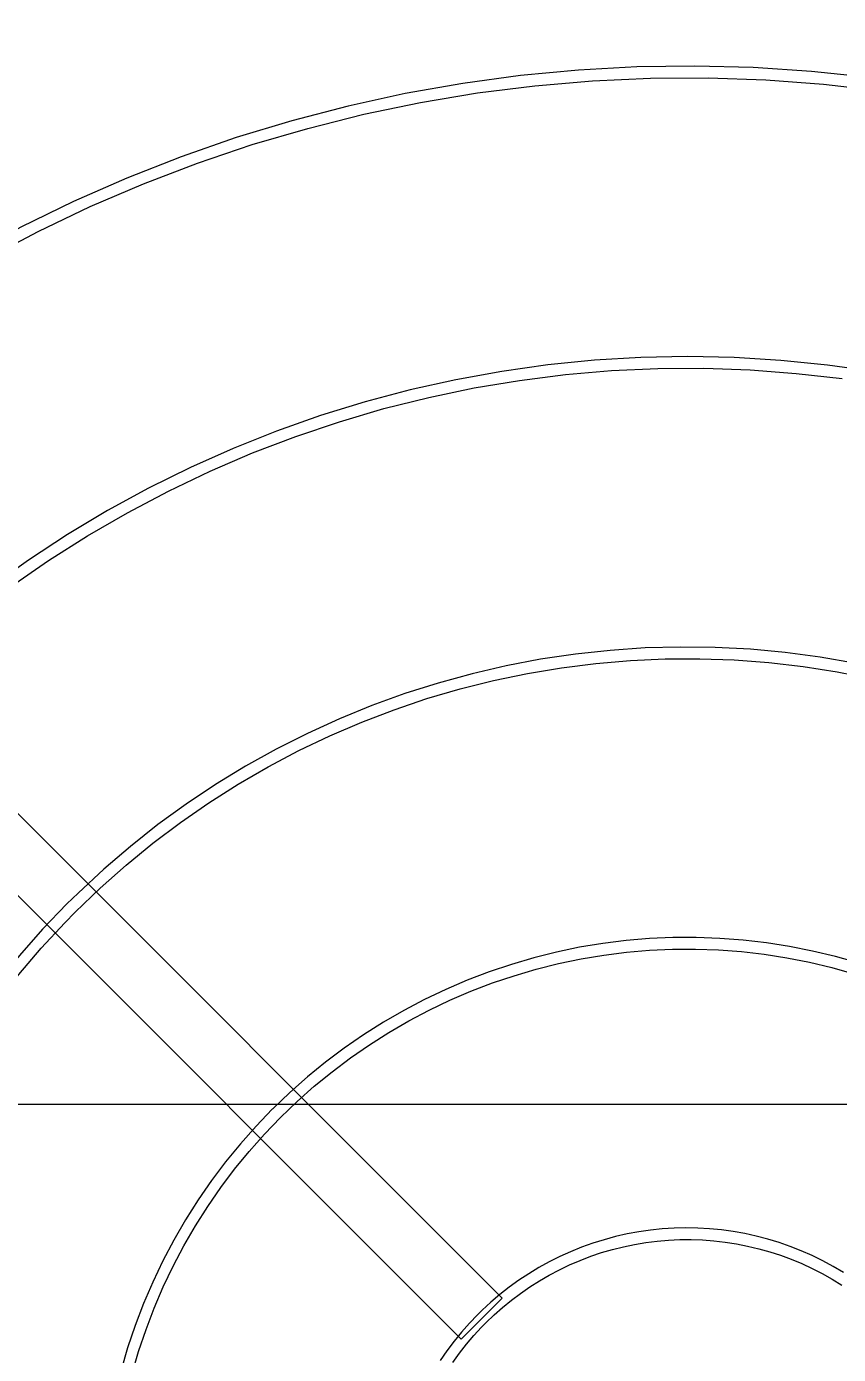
# Model space of a CAD drawing. Header units: millimetres. Extents: x -22227 to 20164, y 15335 to 61747.
# Drawn here: x -7932.1 to -7792.3, y 59476.1 to 59704.7 of the extents above; entities that cross this region are included whole.
import ezdxf

# ---------------------------------------------------------------- set-up
doc = ezdxf.new("R2010")
doc.units = ezdxf.units.MM
for name, color, linetype, lineweight in [('A-ANNO-DIMS', 7, 'Continuous', 9), ('A-ANNO-DIMS-170', 7, 'Continuous', 9), ('A-DETL-THIN', 7, 'Continuous', 9), ('M-EQPM', 7, 'Continuous', 5)]:
    doc.layers.add(name, color=color, linetype=linetype, lineweight=lineweight)
doc.styles.add('Arial_2', font='arial.ttf', dxfattribs={"width": 0.8, "height": 340})
doc.dimstyles.new('AK_DIM_2_0_Arial', dxfattribs={"dimscale": 304.8, "dimtxt": 346.888196, "dimasz": 0.278871, "dimexe": 0.557743, "dimexo": 0.557743, "dimgap": 0.055774, "dimtad": 1, "dimdec": 0, "dimzin": 0, "dimdsep": 46, "dimtxsty": 'Arial_2', "dimblk1": 'OBLIQUE', "dimblk2": 'OBLIQUE', "dimsah": 1, "dimcen": 0.09, "dimadec": 0, "dimazin": 0, "dimtfac": 1, "dimtdec": 4, "dimtix": 1, "dimtmove": 0, "dimatfit": 3, "dimfxl": 1, "dimtvp": 1, "dimtolj": 1, "dimtzin": 0, "dimarcsym": 2})

# ---------------------------------------------------------------- blocks, each defined once
blk = doc.blocks.new('DanNong_VRV_1 QUẠT - OD-A-12_1-2147179-MẶT BẰNG BỐ TRÍ THIẾT BỊ')
at = {"layer": 'M-EQPM'}
for p, q in [((-171.65, 419.45), (20.68, 227.11)), ((20.68, 227.11), (-168.82, 416.62)), ((13.61, 220.04), (-178.72, 412.38)), ((-175.9, 409.55), (13.61, 220.04)), ((20.68, 227.11), (13.61, 220.04)), ((20.68, 227.11), (13.61, 220.04))]:
    blk.add_line(p, q, dxfattribs=at)
at = {"layer": 'M-EQPM', "flags": 128}
for points in [[(83.91, 437.25), (73.93, 438.31), (63.91, 438.96), (53.87, 439.22), (43.84, 439.07), (33.81, 438.53), (23.82, 437.58), (13.87, 436.23), (3.98, 434.49), (-5.83, 432.35), (-15.54, 429.82), (-25.15, 426.91), (-34.63, 423.61), (-43.98, 419.94), (-53.17, 415.9), (-62.19, 411.49), (-71.02, 406.72), (-79.66, 401.61), (-88.09, 396.15), (-96.29, 390.37), (-104.26, 384.25), (-111.97, 377.83), (-119.42, 371.1), (-124.98, 365.71)], [(-123.57, 364.29), (-116.39, 371.19), (-108.94, 377.8), (-101.23, 384.1), (-93.27, 390.09), (-85.08, 395.76), (-76.67, 401.1), (-68.05, 406.09), (-59.25, 410.74), (-50.26, 415.03), (-41.11, 418.96), (-31.8, 422.52), (-22.37, 425.7), (-12.81, 428.5), (-3.15, 430.92), (6.6, 432.96), (16.42, 434.6), (26.3, 435.84), (36.23, 436.69), (46.18, 437.14), (56.14, 437.2), (66.09, 436.85), (76.02, 436.11), (85.91, 434.97)], [(84.63, 386.64), (76.67, 387.76), (68.67, 388.57), (60.64, 389.06), (52.6, 389.22), (44.57, 389.07), (36.54, 388.59), (28.54, 387.79), (20.58, 386.67), (12.67, 385.24), (4.82, 383.49), (-2.95, 381.42), (-10.63, 379.05), (-18.21, 376.37), (-25.68, 373.4), (-33.02, 370.12), (-40.22, 366.56), (-47.28, 362.71), (-54.18, 358.58), (-60.91, 354.17), (-67.45, 349.51)], [(-88.21, 328.94), (-82.47, 334.45), (-76.52, 339.73), (-70.36, 344.77), (-64, 349.56), (-57.45, 354.09), (-50.73, 358.35), (-43.85, 362.34), (-36.81, 366.06), (-29.62, 369.49), (-22.31, 372.63), (-14.88, 375.47), (-7.33, 378.01), (0.3, 380.26), (8.02, 382.19), (15.82, 383.81), (23.67, 385.12), (31.56, 386.12), (39.5, 386.8), (47.45, 387.16), (55.41, 387.2), (63.36, 386.93), (71.3, 386.33), (79.2, 385.42)], [(81.36, 336.44), (75.41, 337.48), (69.42, 338.27), (63.4, 338.83), (57.37, 339.14), (51.33, 339.22), (45.3, 339.05), (39.27, 338.64), (33.27, 337.99), (27.29, 337.1), (21.36, 335.98), (15.48, 334.61), (9.65, 333.02), (3.9, 331.19), (-1.78, 329.13), (-7.37, 326.84), (-12.87, 324.34), (-18.26, 321.62), (-23.54, 318.68), (-28.69, 315.53), (-33.72, 312.19), (-38.61, 308.64), (-43.35, 304.9), (-47.94, 300.97), (-52.37, 296.87), (-54.27, 295)], [(-52.86, 293.58), (-48.56, 297.71), (-44.1, 301.66), (-39.49, 305.44), (-34.73, 309.02), (-29.83, 312.41), (-24.8, 315.61), (-19.64, 318.59), (-14.37, 321.38), (-8.99, 323.94), (-3.51, 326.29), (2.05, 328.42), (7.7, 330.33), (13.42, 332.01), (19.2, 333.45), (25.03, 334.67), (30.91, 335.65), (36.82, 336.4), (42.76, 336.9), (48.72, 337.17), (54.68, 337.21), (60.63, 337), (66.57, 336.56), (72.5, 335.87), (78.38, 334.96), (84.23, 333.8)], [(-54.27, 295), (-58.46, 290.64), (-62.46, 286.12), (-66.29, 281.45), (-69.92, 276.62), (-73.36, 271.65), (-76.59, 266.56), (-79.62, 261.33), (-82.44, 255.99), (-85.04, 250.54), (-87.42, 244.99), (-89.58, 239.35), (-91.51, 233.62), (-93.21, 227.83), (-94.68, 221.97), (-95.91, 216.06)], [(-94.4, 213.16), (-93.28, 219.02), (-91.94, 224.82), (-90.36, 230.57), (-88.55, 236.25), (-86.52, 241.85), (-84.26, 247.36), (-81.79, 252.79), (-79.1, 258.1), (-76.2, 263.31), (-73.09, 268.4), (-69.78, 273.36), (-66.28, 278.18), (-62.59, 282.86), (-58.71, 287.38), (-54.66, 291.75), (-52.86, 293.58)], [(81.95, 284.83), (78.06, 285.93), (74.13, 286.88), (70.17, 287.66), (66.18, 288.29), (62.17, 288.76), (58.14, 289.06), (54.1, 289.21), (50.06, 289.19), (46.03, 289.01), (42, 288.68), (37.99, 288.18), (34.01, 287.52), (30.05, 286.7), (26.13, 285.72), (22.25, 284.59), (18.43, 283.3), (14.65, 281.86), (10.94, 280.27), (7.29, 278.54), (3.71, 276.66), (0.22, 274.64), (-3.2, 272.48), (-6.52, 270.18), (-9.75, 267.76), (-12.88, 265.2), (-15.91, 262.53), (-18.83, 259.73), (-18.92, 259.64)], [(-17.5, 258.23), (-14.65, 260.97), (-11.69, 263.6), (-8.62, 266.1), (-5.46, 268.48), (-2.2, 270.74), (1.14, 272.86), (4.57, 274.85), (8.07, 276.69), (11.64, 278.4), (15.28, 279.96), (18.98, 281.38), (22.73, 282.64), (26.53, 283.76), (30.37, 284.72), (34.25, 285.53), (38.16, 286.18), (42.08, 286.67), (46.03, 287.01), (49.99, 287.19), (53.95, 287.21), (57.9, 287.07), (61.85, 286.78), (65.79, 286.33), (69.7, 285.72), (73.58, 284.95), (77.43, 284.03), (81.25, 282.96)], [(-18.92, 259.64), (-21.72, 256.73), (-24.4, 253.7), (-26.95, 250.58), (-29.38, 247.35), (-31.68, 244.03), (-33.85, 240.62), (-35.87, 237.12), (-37.76, 233.55), (-39.5, 229.9), (-41.09, 226.19), (-42.54, 222.42), (-43.83, 218.59), (-44.96, 214.71)], [(-43.04, 214.16), (-41.93, 217.96), (-40.66, 221.72), (-39.25, 225.41), (-37.69, 229.05), (-35.98, 232.63), (-34.14, 236.13), (-32.15, 239.56), (-30.03, 242.9), (-27.78, 246.16), (-25.4, 249.32), (-22.89, 252.39), (-20.27, 255.35), (-17.52, 258.21), (-17.5, 258.23)], [(79.43, 231.54), (77.67, 232.58), (75.88, 233.55), (74.05, 234.45), (72.18, 235.27), (70.28, 236.02), (68.36, 236.69), (66.41, 237.29), (64.43, 237.81), (62.44, 238.24), (60.43, 238.6), (58.41, 238.88), (56.38, 239.07), (54.35, 239.19), (52.31, 239.22), (50.27, 239.17), (48.23, 239.04), (46.2, 238.83), (44.18, 238.54), (42.18, 238.17), (40.19, 237.71), (38.22, 237.18), (36.27, 236.57), (34.35, 235.88), (32.46, 235.12), (30.6, 234.28), (28.78, 233.37), (26.99, 232.38), (25.25, 231.33), (23.54, 230.2), (21.89, 229.01), (20.28, 227.76), (18.73, 226.44), (17.22, 225.06), (16.44, 224.28)], [(17.85, 222.87), (19.27, 224.23), (20.73, 225.53), (22.25, 226.77), (23.81, 227.95), (25.43, 229.06), (27.08, 230.11), (28.78, 231.1), (30.51, 232.01), (32.28, 232.86), (34.08, 233.63), (35.91, 234.33), (37.77, 234.96), (39.65, 235.51), (41.55, 235.98), (43.47, 236.38), (45.4, 236.71), (47.35, 236.95), (49.3, 237.12), (51.26, 237.21), (53.22, 237.22), (55.17, 237.15), (57.13, 237), (59.08, 236.78), (61.01, 236.48), (62.93, 236.1), (64.84, 235.64), (66.73, 235.11), (68.59, 234.51), (70.43, 233.82), (72.24, 233.07), (74.02, 232.25), (75.76, 231.35), (77.47, 230.39), (79.13, 229.35)], [(16.44, 224.28), (15.02, 222.81), (13.67, 221.29), (12.38, 219.71), (11.15, 218.08), (9.99, 216.4)], [(12.16, 216.04), (13.31, 217.63), (14.52, 219.18), (15.78, 220.67), (17.11, 222.11), (17.85, 222.87)]]:
    blk.add_lwpolyline(points, dxfattribs=at)
blk = doc.blocks.new('DanNong_VRV_1 QUẠT - OD-A-12_1-V175-MẶT BẰNG BỐ TRÍ THIẾT BỊ')
at = {"layer": 'A-DETL-THIN'}
blk.add_line((-18.83, 259.73), (-18.92, 259.64), dxfattribs=at)
at = {"layer": 'M-EQPM'}
for p, q in [((-171.65, 419.45), (20.68, 227.11)), ((-171.65, 419.45), (20.68, 227.11)), ((20.68, 227.11), (-168.82, 416.62)), ((20.68, 227.11), (-168.82, 416.62)), ((13.61, 220.04), (-178.72, 412.38)), ((13.61, 220.04), (-178.72, 412.38)), ((-175.9, 409.55), (13.61, 220.04)), ((-175.9, 409.55), (13.61, 220.04)), ((20.68, 227.11), (13.61, 220.04)), ((20.68, 227.11), (13.61, 220.04)), ((20.68, 227.11), (13.61, 220.04)), ((20.68, 227.11), (13.61, 220.04))]:
    blk.add_line(p, q, dxfattribs=at)
at = {"layer": 'M-EQPM', "flags": 128}
for points in [[(83.91, 437.25), (73.93, 438.31), (63.91, 438.96), (53.87, 439.22), (43.84, 439.07), (33.81, 438.53), (23.82, 437.58), (13.87, 436.23), (3.98, 434.49), (-5.83, 432.35), (-15.54, 429.82), (-25.15, 426.91), (-34.63, 423.61), (-43.98, 419.94), (-53.17, 415.9), (-62.19, 411.49), (-71.02, 406.72), (-79.66, 401.61), (-88.09, 396.15), (-96.29, 390.37), (-104.26, 384.25), (-111.97, 377.83), (-119.42, 371.1), (-124.98, 365.71)], [(83.91, 437.25), (73.93, 438.31), (63.91, 438.96), (53.87, 439.22), (43.84, 439.07), (33.81, 438.53), (23.82, 437.58), (13.87, 436.23), (3.98, 434.49), (-5.83, 432.35), (-15.54, 429.82), (-25.15, 426.91), (-34.63, 423.61), (-43.98, 419.94), (-53.17, 415.9), (-62.19, 411.49), (-71.02, 406.72), (-79.66, 401.61), (-88.09, 396.15), (-96.29, 390.37), (-104.26, 384.25), (-111.97, 377.83), (-119.42, 371.1), (-124.98, 365.71)], [(-123.57, 364.29), (-116.39, 371.19), (-108.94, 377.8), (-101.23, 384.1), (-93.27, 390.09), (-85.08, 395.76), (-76.67, 401.1), (-68.05, 406.09), (-59.25, 410.74), (-50.26, 415.03), (-41.11, 418.96), (-31.8, 422.52), (-22.37, 425.7), (-12.81, 428.5), (-3.15, 430.92), (6.6, 432.96), (16.42, 434.6), (26.3, 435.84), (36.23, 436.69), (46.18, 437.14), (56.14, 437.2), (66.09, 436.85), (76.02, 436.11), (85.91, 434.97)], [(-123.57, 364.29), (-116.39, 371.19), (-108.94, 377.8), (-101.23, 384.1), (-93.27, 390.09), (-85.08, 395.76), (-76.67, 401.1), (-68.05, 406.09), (-59.25, 410.74), (-50.26, 415.03), (-41.11, 418.96), (-31.8, 422.52), (-22.37, 425.7), (-12.81, 428.5), (-3.15, 430.92), (6.6, 432.96), (16.42, 434.6), (26.3, 435.84), (36.23, 436.69), (46.18, 437.14), (56.14, 437.2), (66.09, 436.85), (76.02, 436.11), (85.91, 434.97)], [(84.63, 386.64), (76.67, 387.76), (68.67, 388.57), (60.64, 389.06), (52.6, 389.22), (44.57, 389.07), (36.54, 388.59), (28.54, 387.79), (20.58, 386.67), (12.67, 385.24), (4.82, 383.49), (-2.95, 381.42), (-10.63, 379.05), (-18.21, 376.37), (-25.68, 373.4), (-33.02, 370.12), (-40.22, 366.56), (-47.28, 362.71), (-54.18, 358.58), (-60.91, 354.17), (-67.45, 349.51)], [(84.63, 386.64), (76.67, 387.76), (68.67, 388.57), (60.64, 389.06), (52.6, 389.22), (44.57, 389.07), (36.54, 388.59), (28.54, 387.79), (20.58, 386.67), (12.67, 385.24), (4.82, 383.49), (-2.95, 381.42), (-10.63, 379.05), (-18.21, 376.37), (-25.68, 373.4), (-33.02, 370.12), (-40.22, 366.56), (-47.28, 362.71), (-54.18, 358.58), (-60.91, 354.17), (-67.45, 349.51)], [(-88.21, 328.94), (-82.47, 334.45), (-76.52, 339.73), (-70.36, 344.77), (-64, 349.56), (-57.45, 354.09), (-50.73, 358.35), (-43.85, 362.34), (-36.81, 366.06), (-29.62, 369.49), (-22.31, 372.63), (-14.88, 375.47), (-7.33, 378.01), (0.3, 380.26), (8.02, 382.19), (15.82, 383.81), (23.67, 385.12), (31.56, 386.12), (39.5, 386.8), (47.45, 387.16), (55.41, 387.2), (63.36, 386.93), (71.3, 386.33), (79.2, 385.42)], [(-88.21, 328.94), (-82.47, 334.45), (-76.52, 339.73), (-70.36, 344.77), (-64, 349.56), (-57.45, 354.09), (-50.73, 358.35), (-43.85, 362.34), (-36.81, 366.06), (-29.62, 369.49), (-22.31, 372.63), (-14.88, 375.47), (-7.33, 378.01), (0.3, 380.26), (8.02, 382.19), (15.82, 383.81), (23.67, 385.12), (31.56, 386.12), (39.5, 386.8), (47.45, 387.16), (55.41, 387.2), (63.36, 386.93), (71.3, 386.33), (79.2, 385.42)], [(81.36, 336.44), (75.41, 337.48), (69.42, 338.27), (63.4, 338.83), (57.37, 339.14), (51.33, 339.22), (45.3, 339.05), (39.27, 338.64), (33.27, 337.99), (27.29, 337.1), (21.36, 335.98), (15.48, 334.61), (9.65, 333.02), (3.9, 331.19), (-1.78, 329.13), (-7.37, 326.84), (-12.87, 324.34), (-18.26, 321.62), (-23.54, 318.68), (-28.69, 315.53), (-33.72, 312.19), (-38.61, 308.64), (-43.35, 304.9), (-47.94, 300.97), (-52.37, 296.87), (-54.27, 295)], [(81.36, 336.44), (75.41, 337.48), (69.42, 338.27), (63.4, 338.83), (57.37, 339.14), (51.33, 339.22), (45.3, 339.05), (39.27, 338.64), (33.27, 337.99), (27.29, 337.1), (21.36, 335.98), (15.48, 334.61), (9.65, 333.02), (3.9, 331.19), (-1.78, 329.13), (-7.37, 326.84), (-12.87, 324.34), (-18.26, 321.62), (-23.54, 318.68), (-28.69, 315.53), (-33.72, 312.19), (-38.61, 308.64), (-43.35, 304.9), (-47.94, 300.97), (-52.37, 296.87), (-54.27, 295)], [(-52.86, 293.58), (-48.56, 297.71), (-44.1, 301.66), (-39.49, 305.44), (-34.73, 309.02), (-29.83, 312.41), (-24.8, 315.61), (-19.64, 318.59), (-14.37, 321.38), (-8.99, 323.94), (-3.51, 326.29), (2.05, 328.42), (7.7, 330.33), (13.42, 332.01), (19.2, 333.45), (25.03, 334.67), (30.91, 335.65), (36.82, 336.4), (42.76, 336.9), (48.72, 337.17), (54.68, 337.21), (60.63, 337), (66.57, 336.56), (72.5, 335.87), (78.38, 334.96), (84.23, 333.8)], [(-52.86, 293.58), (-48.56, 297.71), (-44.1, 301.66), (-39.49, 305.44), (-34.73, 309.02), (-29.83, 312.41), (-24.8, 315.61), (-19.64, 318.59), (-14.37, 321.38), (-8.99, 323.94), (-3.51, 326.29), (2.05, 328.42), (7.7, 330.33), (13.42, 332.01), (19.2, 333.45), (25.03, 334.67), (30.91, 335.65), (36.82, 336.4), (42.76, 336.9), (48.72, 337.17), (54.68, 337.21), (60.63, 337), (66.57, 336.56), (72.5, 335.87), (78.38, 334.96), (84.23, 333.8)], [(-54.27, 295), (-58.46, 290.64), (-62.46, 286.12), (-66.29, 281.45), (-69.92, 276.62), (-73.36, 271.65), (-76.59, 266.56), (-79.62, 261.33), (-82.44, 255.99), (-85.04, 250.54), (-87.42, 244.99), (-89.58, 239.35), (-91.51, 233.62), (-93.21, 227.83), (-94.68, 221.97), (-95.91, 216.06)], [(-54.27, 295), (-58.46, 290.64), (-62.46, 286.12), (-66.29, 281.45), (-69.92, 276.62), (-73.36, 271.65), (-76.59, 266.56), (-79.62, 261.33), (-82.44, 255.99), (-85.04, 250.54), (-87.42, 244.99), (-89.58, 239.35), (-91.51, 233.62), (-93.21, 227.83), (-94.68, 221.97), (-95.91, 216.06)], [(-94.4, 213.16), (-93.28, 219.02), (-91.94, 224.82), (-90.36, 230.57), (-88.55, 236.25), (-86.52, 241.85), (-84.26, 247.36), (-81.79, 252.79), (-79.1, 258.1), (-76.2, 263.31), (-73.09, 268.4), (-69.78, 273.36), (-66.28, 278.18), (-62.59, 282.86), (-58.71, 287.38), (-54.66, 291.75), (-52.86, 293.58)], [(-94.4, 213.16), (-93.28, 219.02), (-91.94, 224.82), (-90.36, 230.57), (-88.55, 236.25), (-86.52, 241.85), (-84.26, 247.36), (-81.79, 252.79), (-79.1, 258.1), (-76.2, 263.31), (-73.09, 268.4), (-69.78, 273.36), (-66.28, 278.18), (-62.59, 282.86), (-58.71, 287.38), (-54.66, 291.75), (-52.86, 293.58)], [(81.95, 284.83), (78.06, 285.93), (74.13, 286.88), (70.17, 287.66), (66.18, 288.29), (62.17, 288.76), (58.14, 289.06), (54.1, 289.21), (50.06, 289.19), (46.03, 289.01), (42, 288.68), (37.99, 288.18), (34.01, 287.52), (30.05, 286.7), (26.13, 285.72), (22.25, 284.59), (18.43, 283.3), (14.65, 281.86), (10.94, 280.27), (7.29, 278.54), (3.71, 276.66), (0.22, 274.64), (-3.2, 272.48), (-6.52, 270.18), (-9.75, 267.76), (-12.88, 265.2), (-15.91, 262.53), (-18.83, 259.73), (-18.92, 259.64)], [(81.95, 284.83), (78.06, 285.93), (74.13, 286.88), (70.17, 287.66), (66.18, 288.29), (62.17, 288.76), (58.14, 289.06), (54.1, 289.21), (50.06, 289.19), (46.03, 289.01), (42, 288.68), (37.99, 288.18), (34.01, 287.52), (30.05, 286.7), (26.13, 285.72), (22.25, 284.59), (18.43, 283.3), (14.65, 281.86), (10.94, 280.27), (7.29, 278.54), (3.71, 276.66), (0.22, 274.64), (-3.2, 272.48), (-6.52, 270.18), (-9.75, 267.76), (-12.88, 265.2), (-15.91, 262.53), (-18.83, 259.73), (-18.92, 259.64)], [(-17.5, 258.23), (-14.65, 260.97), (-11.69, 263.6), (-8.62, 266.1), (-5.46, 268.48), (-2.2, 270.74), (1.14, 272.86), (4.57, 274.85), (8.07, 276.69), (11.64, 278.4), (15.28, 279.96), (18.98, 281.38), (22.73, 282.64), (26.53, 283.76), (30.37, 284.72), (34.25, 285.53), (38.16, 286.18), (42.08, 286.67), (46.03, 287.01), (49.99, 287.19), (53.95, 287.21), (57.9, 287.07), (61.85, 286.78), (65.79, 286.33), (69.7, 285.72), (73.58, 284.95), (77.43, 284.03), (81.25, 282.96)], [(-17.5, 258.23), (-14.65, 260.97), (-11.69, 263.6), (-8.62, 266.1), (-5.46, 268.48), (-2.2, 270.74), (1.14, 272.86), (4.57, 274.85), (8.07, 276.69), (11.64, 278.4), (15.28, 279.96), (18.98, 281.38), (22.73, 282.64), (26.53, 283.76), (30.37, 284.72), (34.25, 285.53), (38.16, 286.18), (42.08, 286.67), (46.03, 287.01), (49.99, 287.19), (53.95, 287.21), (57.9, 287.07), (61.85, 286.78), (65.79, 286.33), (69.7, 285.72), (73.58, 284.95), (77.43, 284.03), (81.25, 282.96)], [(-18.92, 259.64), (-21.72, 256.73), (-24.4, 253.7), (-26.95, 250.58), (-29.38, 247.35), (-31.68, 244.03), (-33.85, 240.62), (-35.87, 237.12), (-37.76, 233.55), (-39.5, 229.9), (-41.09, 226.19), (-42.54, 222.42), (-43.83, 218.59), (-44.96, 214.71)], [(-18.92, 259.64), (-21.72, 256.73), (-24.4, 253.7), (-26.95, 250.58), (-29.38, 247.35), (-31.68, 244.03), (-33.85, 240.62), (-35.87, 237.12), (-37.76, 233.55), (-39.5, 229.9), (-41.09, 226.19), (-42.54, 222.42), (-43.83, 218.59), (-44.96, 214.71)], [(-43.04, 214.16), (-41.93, 217.96), (-40.66, 221.72), (-39.25, 225.41), (-37.69, 229.05), (-35.98, 232.63), (-34.14, 236.13), (-32.15, 239.56), (-30.03, 242.9), (-27.78, 246.16), (-25.4, 249.32), (-22.89, 252.39), (-20.27, 255.35), (-17.52, 258.21), (-17.5, 258.23)], [(-43.04, 214.16), (-41.93, 217.96), (-40.66, 221.72), (-39.25, 225.41), (-37.69, 229.05), (-35.98, 232.63), (-34.14, 236.13), (-32.15, 239.56), (-30.03, 242.9), (-27.78, 246.16), (-25.4, 249.32), (-22.89, 252.39), (-20.27, 255.35), (-17.52, 258.21), (-17.5, 258.23)], [(79.43, 231.54), (77.67, 232.58), (75.88, 233.55), (74.05, 234.45), (72.18, 235.27), (70.28, 236.02), (68.36, 236.69), (66.41, 237.29), (64.43, 237.81), (62.44, 238.24), (60.43, 238.6), (58.41, 238.88), (56.38, 239.07), (54.35, 239.19), (52.31, 239.22), (50.27, 239.17), (48.23, 239.04), (46.2, 238.83), (44.18, 238.54), (42.18, 238.17), (40.19, 237.71), (38.22, 237.18), (36.27, 236.57), (34.35, 235.88), (32.46, 235.12), (30.6, 234.28), (28.78, 233.37), (26.99, 232.38), (25.25, 231.33), (23.54, 230.2), (21.89, 229.01), (20.28, 227.76), (18.73, 226.44), (17.22, 225.06), (16.44, 224.28)], [(79.43, 231.54), (77.67, 232.58), (75.88, 233.55), (74.05, 234.45), (72.18, 235.27), (70.28, 236.02), (68.36, 236.69), (66.41, 237.29), (64.43, 237.81), (62.44, 238.24), (60.43, 238.6), (58.41, 238.88), (56.38, 239.07), (54.35, 239.19), (52.31, 239.22), (50.27, 239.17), (48.23, 239.04), (46.2, 238.83), (44.18, 238.54), (42.18, 238.17), (40.19, 237.71), (38.22, 237.18), (36.27, 236.57), (34.35, 235.88), (32.46, 235.12), (30.6, 234.28), (28.78, 233.37), (26.99, 232.38), (25.25, 231.33), (23.54, 230.2), (21.89, 229.01), (20.28, 227.76), (18.73, 226.44), (17.22, 225.06), (16.44, 224.28)], [(17.85, 222.87), (19.27, 224.23), (20.73, 225.53), (22.25, 226.77), (23.81, 227.95), (25.43, 229.06), (27.08, 230.11), (28.78, 231.1), (30.51, 232.01), (32.28, 232.86), (34.08, 233.63), (35.91, 234.33), (37.77, 234.96), (39.65, 235.51), (41.55, 235.98), (43.47, 236.38), (45.4, 236.71), (47.35, 236.95), (49.3, 237.12), (51.26, 237.21), (53.22, 237.22), (55.17, 237.15), (57.13, 237), (59.08, 236.78), (61.01, 236.48), (62.93, 236.1), (64.84, 235.64), (66.73, 235.11), (68.59, 234.51), (70.43, 233.82), (72.24, 233.07), (74.02, 232.25), (75.76, 231.35), (77.47, 230.39), (79.13, 229.35)], [(17.85, 222.87), (19.27, 224.23), (20.73, 225.53), (22.25, 226.77), (23.81, 227.95), (25.43, 229.06), (27.08, 230.11), (28.78, 231.1), (30.51, 232.01), (32.28, 232.86), (34.08, 233.63), (35.91, 234.33), (37.77, 234.96), (39.65, 235.51), (41.55, 235.98), (43.47, 236.38), (45.4, 236.71), (47.35, 236.95), (49.3, 237.12), (51.26, 237.21), (53.22, 237.22), (55.17, 237.15), (57.13, 237), (59.08, 236.78), (61.01, 236.48), (62.93, 236.1), (64.84, 235.64), (66.73, 235.11), (68.59, 234.51), (70.43, 233.82), (72.24, 233.07), (74.02, 232.25), (75.76, 231.35), (77.47, 230.39), (79.13, 229.35)], [(16.44, 224.28), (15.02, 222.81), (13.67, 221.29), (12.38, 219.71), (11.15, 218.08), (9.99, 216.4)], [(16.44, 224.28), (15.02, 222.81), (13.67, 221.29), (12.38, 219.71), (11.15, 218.08), (9.99, 216.4)], [(12.16, 216.04), (13.31, 217.63), (14.52, 219.18), (15.78, 220.67), (17.11, 222.11), (17.85, 222.87)], [(12.16, 216.04), (13.31, 217.63), (14.52, 219.18), (15.78, 220.67), (17.11, 222.11), (17.85, 222.87)]]:
    blk.add_lwpolyline(points, dxfattribs=at)
blk = doc.blocks.new('DanNong_VRV_1 QUẠT - OD-A-12_1-V180-MẶT BẰNG BỐ TRÍ THIẾT BỊ')
at = {"layer": 'A-DETL-THIN'}
blk.add_line((-18.83, 259.73), (-18.92, 259.64), dxfattribs=at)
blk.add_line((-18.83, 259.73), (-18.92, 259.64), dxfattribs=at)
at = {"layer": 'M-EQPM'}
for p, q in [((-171.65, 419.45), (20.68, 227.11)), ((-171.65, 419.45), (20.68, 227.11)), ((20.68, 227.11), (-168.82, 416.62)), ((20.68, 227.11), (-168.82, 416.62)), ((13.61, 220.04), (-178.72, 412.38)), ((13.61, 220.04), (-178.72, 412.38)), ((-175.9, 409.55), (13.61, 220.04)), ((-175.9, 409.55), (13.61, 220.04)), ((20.68, 227.11), (13.61, 220.04)), ((20.68, 227.11), (13.61, 220.04)), ((20.68, 227.11), (13.61, 220.04)), ((20.68, 227.11), (13.61, 220.04))]:
    blk.add_line(p, q, dxfattribs=at)
at = {"layer": 'M-EQPM', "flags": 128}
for points in [[(83.91, 437.25), (73.93, 438.31), (63.91, 438.96), (53.87, 439.22), (43.84, 439.07), (33.81, 438.53), (23.82, 437.58), (13.87, 436.23), (3.98, 434.49), (-5.83, 432.35), (-15.54, 429.82), (-25.15, 426.91), (-34.63, 423.61), (-43.98, 419.94), (-53.17, 415.9), (-62.19, 411.49), (-71.02, 406.72), (-79.66, 401.61), (-88.09, 396.15), (-96.29, 390.37), (-104.26, 384.25), (-111.97, 377.83), (-119.42, 371.1), (-124.98, 365.71)], [(83.91, 437.25), (73.93, 438.31), (63.91, 438.96), (53.87, 439.22), (43.84, 439.07), (33.81, 438.53), (23.82, 437.58), (13.87, 436.23), (3.98, 434.49), (-5.83, 432.35), (-15.54, 429.82), (-25.15, 426.91), (-34.63, 423.61), (-43.98, 419.94), (-53.17, 415.9), (-62.19, 411.49), (-71.02, 406.72), (-79.66, 401.61), (-88.09, 396.15), (-96.29, 390.37), (-104.26, 384.25), (-111.97, 377.83), (-119.42, 371.1), (-124.98, 365.71)], [(-123.57, 364.29), (-116.39, 371.19), (-108.94, 377.8), (-101.23, 384.1), (-93.27, 390.09), (-85.08, 395.76), (-76.67, 401.1), (-68.05, 406.09), (-59.25, 410.74), (-50.26, 415.03), (-41.11, 418.96), (-31.8, 422.52), (-22.37, 425.7), (-12.81, 428.5), (-3.15, 430.92), (6.6, 432.96), (16.42, 434.6), (26.3, 435.84), (36.23, 436.69), (46.18, 437.14), (56.14, 437.2), (66.09, 436.85), (76.02, 436.11), (85.91, 434.97)], [(-123.57, 364.29), (-116.39, 371.19), (-108.94, 377.8), (-101.23, 384.1), (-93.27, 390.09), (-85.08, 395.76), (-76.67, 401.1), (-68.05, 406.09), (-59.25, 410.74), (-50.26, 415.03), (-41.11, 418.96), (-31.8, 422.52), (-22.37, 425.7), (-12.81, 428.5), (-3.15, 430.92), (6.6, 432.96), (16.42, 434.6), (26.3, 435.84), (36.23, 436.69), (46.18, 437.14), (56.14, 437.2), (66.09, 436.85), (76.02, 436.11), (85.91, 434.97)], [(84.63, 386.64), (76.67, 387.76), (68.67, 388.57), (60.64, 389.06), (52.6, 389.22), (44.57, 389.07), (36.54, 388.59), (28.54, 387.79), (20.58, 386.67), (12.67, 385.24), (4.82, 383.49), (-2.95, 381.42), (-10.63, 379.05), (-18.21, 376.37), (-25.68, 373.4), (-33.02, 370.12), (-40.22, 366.56), (-47.28, 362.71), (-54.18, 358.58), (-60.91, 354.17), (-67.45, 349.51)], [(84.63, 386.64), (76.67, 387.76), (68.67, 388.57), (60.64, 389.06), (52.6, 389.22), (44.57, 389.07), (36.54, 388.59), (28.54, 387.79), (20.58, 386.67), (12.67, 385.24), (4.82, 383.49), (-2.95, 381.42), (-10.63, 379.05), (-18.21, 376.37), (-25.68, 373.4), (-33.02, 370.12), (-40.22, 366.56), (-47.28, 362.71), (-54.18, 358.58), (-60.91, 354.17), (-67.45, 349.51)], [(-88.21, 328.94), (-82.47, 334.45), (-76.52, 339.73), (-70.36, 344.77), (-64, 349.56), (-57.45, 354.09), (-50.73, 358.35), (-43.85, 362.34), (-36.81, 366.06), (-29.62, 369.49), (-22.31, 372.63), (-14.88, 375.47), (-7.33, 378.01), (0.3, 380.26), (8.02, 382.19), (15.82, 383.81), (23.67, 385.12), (31.56, 386.12), (39.5, 386.8), (47.45, 387.16), (55.41, 387.2), (63.36, 386.93), (71.3, 386.33), (79.2, 385.42)], [(-88.21, 328.94), (-82.47, 334.45), (-76.52, 339.73), (-70.36, 344.77), (-64, 349.56), (-57.45, 354.09), (-50.73, 358.35), (-43.85, 362.34), (-36.81, 366.06), (-29.62, 369.49), (-22.31, 372.63), (-14.88, 375.47), (-7.33, 378.01), (0.3, 380.26), (8.02, 382.19), (15.82, 383.81), (23.67, 385.12), (31.56, 386.12), (39.5, 386.8), (47.45, 387.16), (55.41, 387.2), (63.36, 386.93), (71.3, 386.33), (79.2, 385.42)], [(81.36, 336.44), (75.41, 337.48), (69.42, 338.27), (63.4, 338.83), (57.37, 339.14), (51.33, 339.22), (45.3, 339.05), (39.27, 338.64), (33.27, 337.99), (27.29, 337.1), (21.36, 335.98), (15.48, 334.61), (9.65, 333.02), (3.9, 331.19), (-1.78, 329.13), (-7.37, 326.84), (-12.87, 324.34), (-18.26, 321.62), (-23.54, 318.68), (-28.69, 315.53), (-33.72, 312.19), (-38.61, 308.64), (-43.35, 304.9), (-47.94, 300.97), (-52.37, 296.87), (-54.27, 295)], [(81.36, 336.44), (75.41, 337.48), (69.42, 338.27), (63.4, 338.83), (57.37, 339.14), (51.33, 339.22), (45.3, 339.05), (39.27, 338.64), (33.27, 337.99), (27.29, 337.1), (21.36, 335.98), (15.48, 334.61), (9.65, 333.02), (3.9, 331.19), (-1.78, 329.13), (-7.37, 326.84), (-12.87, 324.34), (-18.26, 321.62), (-23.54, 318.68), (-28.69, 315.53), (-33.72, 312.19), (-38.61, 308.64), (-43.35, 304.9), (-47.94, 300.97), (-52.37, 296.87), (-54.27, 295)], [(-52.86, 293.58), (-48.56, 297.71), (-44.1, 301.66), (-39.49, 305.44), (-34.73, 309.02), (-29.83, 312.41), (-24.8, 315.61), (-19.64, 318.59), (-14.37, 321.38), (-8.99, 323.94), (-3.51, 326.29), (2.05, 328.42), (7.7, 330.33), (13.42, 332.01), (19.2, 333.45), (25.03, 334.67), (30.91, 335.65), (36.82, 336.4), (42.76, 336.9), (48.72, 337.17), (54.68, 337.21), (60.63, 337), (66.57, 336.56), (72.5, 335.87), (78.38, 334.96), (84.23, 333.8)], [(-52.86, 293.58), (-48.56, 297.71), (-44.1, 301.66), (-39.49, 305.44), (-34.73, 309.02), (-29.83, 312.41), (-24.8, 315.61), (-19.64, 318.59), (-14.37, 321.38), (-8.99, 323.94), (-3.51, 326.29), (2.05, 328.42), (7.7, 330.33), (13.42, 332.01), (19.2, 333.45), (25.03, 334.67), (30.91, 335.65), (36.82, 336.4), (42.76, 336.9), (48.72, 337.17), (54.68, 337.21), (60.63, 337), (66.57, 336.56), (72.5, 335.87), (78.38, 334.96), (84.23, 333.8)], [(-54.27, 295), (-58.46, 290.64), (-62.46, 286.12), (-66.29, 281.45), (-69.92, 276.62), (-73.36, 271.65), (-76.59, 266.56), (-79.62, 261.33), (-82.44, 255.99), (-85.04, 250.54), (-87.42, 244.99), (-89.58, 239.35), (-91.51, 233.62), (-93.21, 227.83), (-94.68, 221.97), (-95.91, 216.06)], [(-54.27, 295), (-58.46, 290.64), (-62.46, 286.12), (-66.29, 281.45), (-69.92, 276.62), (-73.36, 271.65), (-76.59, 266.56), (-79.62, 261.33), (-82.44, 255.99), (-85.04, 250.54), (-87.42, 244.99), (-89.58, 239.35), (-91.51, 233.62), (-93.21, 227.83), (-94.68, 221.97), (-95.91, 216.06)], [(-94.4, 213.16), (-93.28, 219.02), (-91.94, 224.82), (-90.36, 230.57), (-88.55, 236.25), (-86.52, 241.85), (-84.26, 247.36), (-81.79, 252.79), (-79.1, 258.1), (-76.2, 263.31), (-73.09, 268.4), (-69.78, 273.36), (-66.28, 278.18), (-62.59, 282.86), (-58.71, 287.38), (-54.66, 291.75), (-52.86, 293.58)], [(-94.4, 213.16), (-93.28, 219.02), (-91.94, 224.82), (-90.36, 230.57), (-88.55, 236.25), (-86.52, 241.85), (-84.26, 247.36), (-81.79, 252.79), (-79.1, 258.1), (-76.2, 263.31), (-73.09, 268.4), (-69.78, 273.36), (-66.28, 278.18), (-62.59, 282.86), (-58.71, 287.38), (-54.66, 291.75), (-52.86, 293.58)], [(81.95, 284.83), (78.06, 285.93), (74.13, 286.88), (70.17, 287.66), (66.18, 288.29), (62.17, 288.76), (58.14, 289.06), (54.1, 289.21), (50.06, 289.19), (46.03, 289.01), (42, 288.68), (37.99, 288.18), (34.01, 287.52), (30.05, 286.7), (26.13, 285.72), (22.25, 284.59), (18.43, 283.3), (14.65, 281.86), (10.94, 280.27), (7.29, 278.54), (3.71, 276.66), (0.22, 274.64), (-3.2, 272.48), (-6.52, 270.18), (-9.75, 267.76), (-12.88, 265.2), (-15.91, 262.53), (-18.83, 259.73), (-18.92, 259.64)], [(81.95, 284.83), (78.06, 285.93), (74.13, 286.88), (70.17, 287.66), (66.18, 288.29), (62.17, 288.76), (58.14, 289.06), (54.1, 289.21), (50.06, 289.19), (46.03, 289.01), (42, 288.68), (37.99, 288.18), (34.01, 287.52), (30.05, 286.7), (26.13, 285.72), (22.25, 284.59), (18.43, 283.3), (14.65, 281.86), (10.94, 280.27), (7.29, 278.54), (3.71, 276.66), (0.22, 274.64), (-3.2, 272.48), (-6.52, 270.18), (-9.75, 267.76), (-12.88, 265.2), (-15.91, 262.53), (-18.83, 259.73), (-18.92, 259.64)], [(-17.5, 258.23), (-14.65, 260.97), (-11.69, 263.6), (-8.62, 266.1), (-5.46, 268.48), (-2.2, 270.74), (1.14, 272.86), (4.57, 274.85), (8.07, 276.69), (11.64, 278.4), (15.28, 279.96), (18.98, 281.38), (22.73, 282.64), (26.53, 283.76), (30.37, 284.72), (34.25, 285.53), (38.16, 286.18), (42.08, 286.67), (46.03, 287.01), (49.99, 287.19), (53.95, 287.21), (57.9, 287.07), (61.85, 286.78), (65.79, 286.33), (69.7, 285.72), (73.58, 284.95), (77.43, 284.03), (81.25, 282.96)], [(-17.5, 258.23), (-14.65, 260.97), (-11.69, 263.6), (-8.62, 266.1), (-5.46, 268.48), (-2.2, 270.74), (1.14, 272.86), (4.57, 274.85), (8.07, 276.69), (11.64, 278.4), (15.28, 279.96), (18.98, 281.38), (22.73, 282.64), (26.53, 283.76), (30.37, 284.72), (34.25, 285.53), (38.16, 286.18), (42.08, 286.67), (46.03, 287.01), (49.99, 287.19), (53.95, 287.21), (57.9, 287.07), (61.85, 286.78), (65.79, 286.33), (69.7, 285.72), (73.58, 284.95), (77.43, 284.03), (81.25, 282.96)], [(-18.92, 259.64), (-21.72, 256.73), (-24.4, 253.7), (-26.95, 250.58), (-29.38, 247.35), (-31.68, 244.03), (-33.85, 240.62), (-35.87, 237.12), (-37.76, 233.55), (-39.5, 229.9), (-41.09, 226.19), (-42.54, 222.42), (-43.83, 218.59), (-44.96, 214.71)], [(-18.92, 259.64), (-21.72, 256.73), (-24.4, 253.7), (-26.95, 250.58), (-29.38, 247.35), (-31.68, 244.03), (-33.85, 240.62), (-35.87, 237.12), (-37.76, 233.55), (-39.5, 229.9), (-41.09, 226.19), (-42.54, 222.42), (-43.83, 218.59), (-44.96, 214.71)], [(-43.04, 214.16), (-41.93, 217.96), (-40.66, 221.72), (-39.25, 225.41), (-37.69, 229.05), (-35.98, 232.63), (-34.14, 236.13), (-32.15, 239.56), (-30.03, 242.9), (-27.78, 246.16), (-25.4, 249.32), (-22.89, 252.39), (-20.27, 255.35), (-17.52, 258.21), (-17.5, 258.23)], [(-43.04, 214.16), (-41.93, 217.96), (-40.66, 221.72), (-39.25, 225.41), (-37.69, 229.05), (-35.98, 232.63), (-34.14, 236.13), (-32.15, 239.56), (-30.03, 242.9), (-27.78, 246.16), (-25.4, 249.32), (-22.89, 252.39), (-20.27, 255.35), (-17.52, 258.21), (-17.5, 258.23)], [(79.43, 231.54), (77.67, 232.58), (75.88, 233.55), (74.05, 234.45), (72.18, 235.27), (70.28, 236.02), (68.36, 236.69), (66.41, 237.29), (64.43, 237.81), (62.44, 238.24), (60.43, 238.6), (58.41, 238.88), (56.38, 239.07), (54.35, 239.19), (52.31, 239.22), (50.27, 239.17), (48.23, 239.04), (46.2, 238.83), (44.18, 238.54), (42.18, 238.17), (40.19, 237.71), (38.22, 237.18), (36.27, 236.57), (34.35, 235.88), (32.46, 235.12), (30.6, 234.28), (28.78, 233.37), (26.99, 232.38), (25.25, 231.33), (23.54, 230.2), (21.89, 229.01), (20.28, 227.76), (18.73, 226.44), (17.22, 225.06), (16.44, 224.28)], [(79.43, 231.54), (77.67, 232.58), (75.88, 233.55), (74.05, 234.45), (72.18, 235.27), (70.28, 236.02), (68.36, 236.69), (66.41, 237.29), (64.43, 237.81), (62.44, 238.24), (60.43, 238.6), (58.41, 238.88), (56.38, 239.07), (54.35, 239.19), (52.31, 239.22), (50.27, 239.17), (48.23, 239.04), (46.2, 238.83), (44.18, 238.54), (42.18, 238.17), (40.19, 237.71), (38.22, 237.18), (36.27, 236.57), (34.35, 235.88), (32.46, 235.12), (30.6, 234.28), (28.78, 233.37), (26.99, 232.38), (25.25, 231.33), (23.54, 230.2), (21.89, 229.01), (20.28, 227.76), (18.73, 226.44), (17.22, 225.06), (16.44, 224.28)], [(17.85, 222.87), (19.27, 224.23), (20.73, 225.53), (22.25, 226.77), (23.81, 227.95), (25.43, 229.06), (27.08, 230.11), (28.78, 231.1), (30.51, 232.01), (32.28, 232.86), (34.08, 233.63), (35.91, 234.33), (37.77, 234.96), (39.65, 235.51), (41.55, 235.98), (43.47, 236.38), (45.4, 236.71), (47.35, 236.95), (49.3, 237.12), (51.26, 237.21), (53.22, 237.22), (55.17, 237.15), (57.13, 237), (59.08, 236.78), (61.01, 236.48), (62.93, 236.1), (64.84, 235.64), (66.73, 235.11), (68.59, 234.51), (70.43, 233.82), (72.24, 233.07), (74.02, 232.25), (75.76, 231.35), (77.47, 230.39), (79.13, 229.35)], [(17.85, 222.87), (19.27, 224.23), (20.73, 225.53), (22.25, 226.77), (23.81, 227.95), (25.43, 229.06), (27.08, 230.11), (28.78, 231.1), (30.51, 232.01), (32.28, 232.86), (34.08, 233.63), (35.91, 234.33), (37.77, 234.96), (39.65, 235.51), (41.55, 235.98), (43.47, 236.38), (45.4, 236.71), (47.35, 236.95), (49.3, 237.12), (51.26, 237.21), (53.22, 237.22), (55.17, 237.15), (57.13, 237), (59.08, 236.78), (61.01, 236.48), (62.93, 236.1), (64.84, 235.64), (66.73, 235.11), (68.59, 234.51), (70.43, 233.82), (72.24, 233.07), (74.02, 232.25), (75.76, 231.35), (77.47, 230.39), (79.13, 229.35)], [(16.44, 224.28), (15.02, 222.81), (13.67, 221.29), (12.38, 219.71), (11.15, 218.08), (9.99, 216.4)], [(16.44, 224.28), (15.02, 222.81), (13.67, 221.29), (12.38, 219.71), (11.15, 218.08), (9.99, 216.4)], [(12.16, 216.04), (13.31, 217.63), (14.52, 219.18), (15.78, 220.67), (17.11, 222.11), (17.85, 222.87)], [(12.16, 216.04), (13.31, 217.63), (14.52, 219.18), (15.78, 220.67), (17.11, 222.11), (17.85, 222.87)]]:
    blk.add_lwpolyline(points, dxfattribs=at)
blk = doc.blocks.new('AK-SGS-M3-Hrvt_rvt-1-MẶT BẰNG BỐ TRÍ THIẾT BỊ')
at = {"layer": 'M-EQPM', "lineweight": 9}
for name in ['DanNong_VRV_1 QUẠT - OD-A-12_1-2147179-MẶT BẰNG BỐ TRÍ THIẾT BỊ', 'DanNong_VRV_1 QUẠT - OD-A-12_1-V175-MẶT BẰNG BỐ TRÍ THIẾT BỊ', 'DanNong_VRV_1 QUẠT - OD-A-12_1-V180-MẶT BẰNG BỐ TRÍ THIẾT BỊ']:
    blk.add_blockref(name, (-7870.9, 59258.71), dxfattribs=at)
blk = doc.blocks.new('DIMBLOCK12-MẶT BẰNG BỐ TRÍ THIẾT BỊ')
at = {"layer": 'A-ANNO-DIMS-170'}
for p, q in [((-20048.59, 59519.25), (-20048.59, 59689.25)), ((10901.41, 59519.25), (10901.41, 59689.25)), ((-20048.59, 59519.25), (-20006.09, 59561.75)), ((10901.41, 59519.25), (10943.91, 59561.75)), ((-20048.59, 59519.25), (-20091.09, 59476.75)), ((-20048.59, 59519.25), (10901.41, 59519.25)), ((-20048.59, 59519.25), (-20048.59, 59409.35)), ((10901.41, 59519.25), (10858.91, 59476.75)), ((10901.41, 59519.25), (10901.41, 59409.35))]:
    blk.add_line(p, q, dxfattribs=at)
at = {"layer": 'A-ANNO-DIMS-170', "color": 0, "insert": (-5093.92, 59977.64), "char_height": 340, "width": 1248.7975, "attachment_point": 1, "line_spacing_factor": 0.941778, "style": 'Arial_2'}
blk.add_mtext('30950', dxfattribs=at)
blk = doc.blocks.new('_Oblique')
at = {"color": 0, "linetype": 'ByBlock', "lineweight": -2}
blk.add_line((-0.5, -0.5), (0.5, 0.5), dxfattribs=at)

msp = doc.modelspace()

# ---------------------------------------------------------------- block references
at = {"lineweight": 5}
msp.add_blockref('AK-SGS-M3-Hrvt_rvt-1-MẶT BẰNG BỐ TRÍ THIẾT BỊ', (0, 0), dxfattribs=at)

# ---------------------------------------------------------------- dimensions: what is measured, and where the dimension line sits
at = {"layer": 'A-ANNO-DIMS'}
dim = msp.add_linear_dim(base=(10901.41, 59519.25), p1=(-20048.59, 59579.35), p2=(10901.41, 59579.35), dimstyle='AK_DIM_2_0_Arial', override={"dimpost": '<>', "dimfxl": 30950}, dxfattribs=at)
dim.commit()
dim.dimension.update_dxf_attribs({"geometry": 'DIMBLOCK12-MẶT BẰNG BỐ TRÍ THIẾT BỊ', "text_midpoint": (-4573.59, 59709.96)})

doc.saveas('drawing.dxf')
